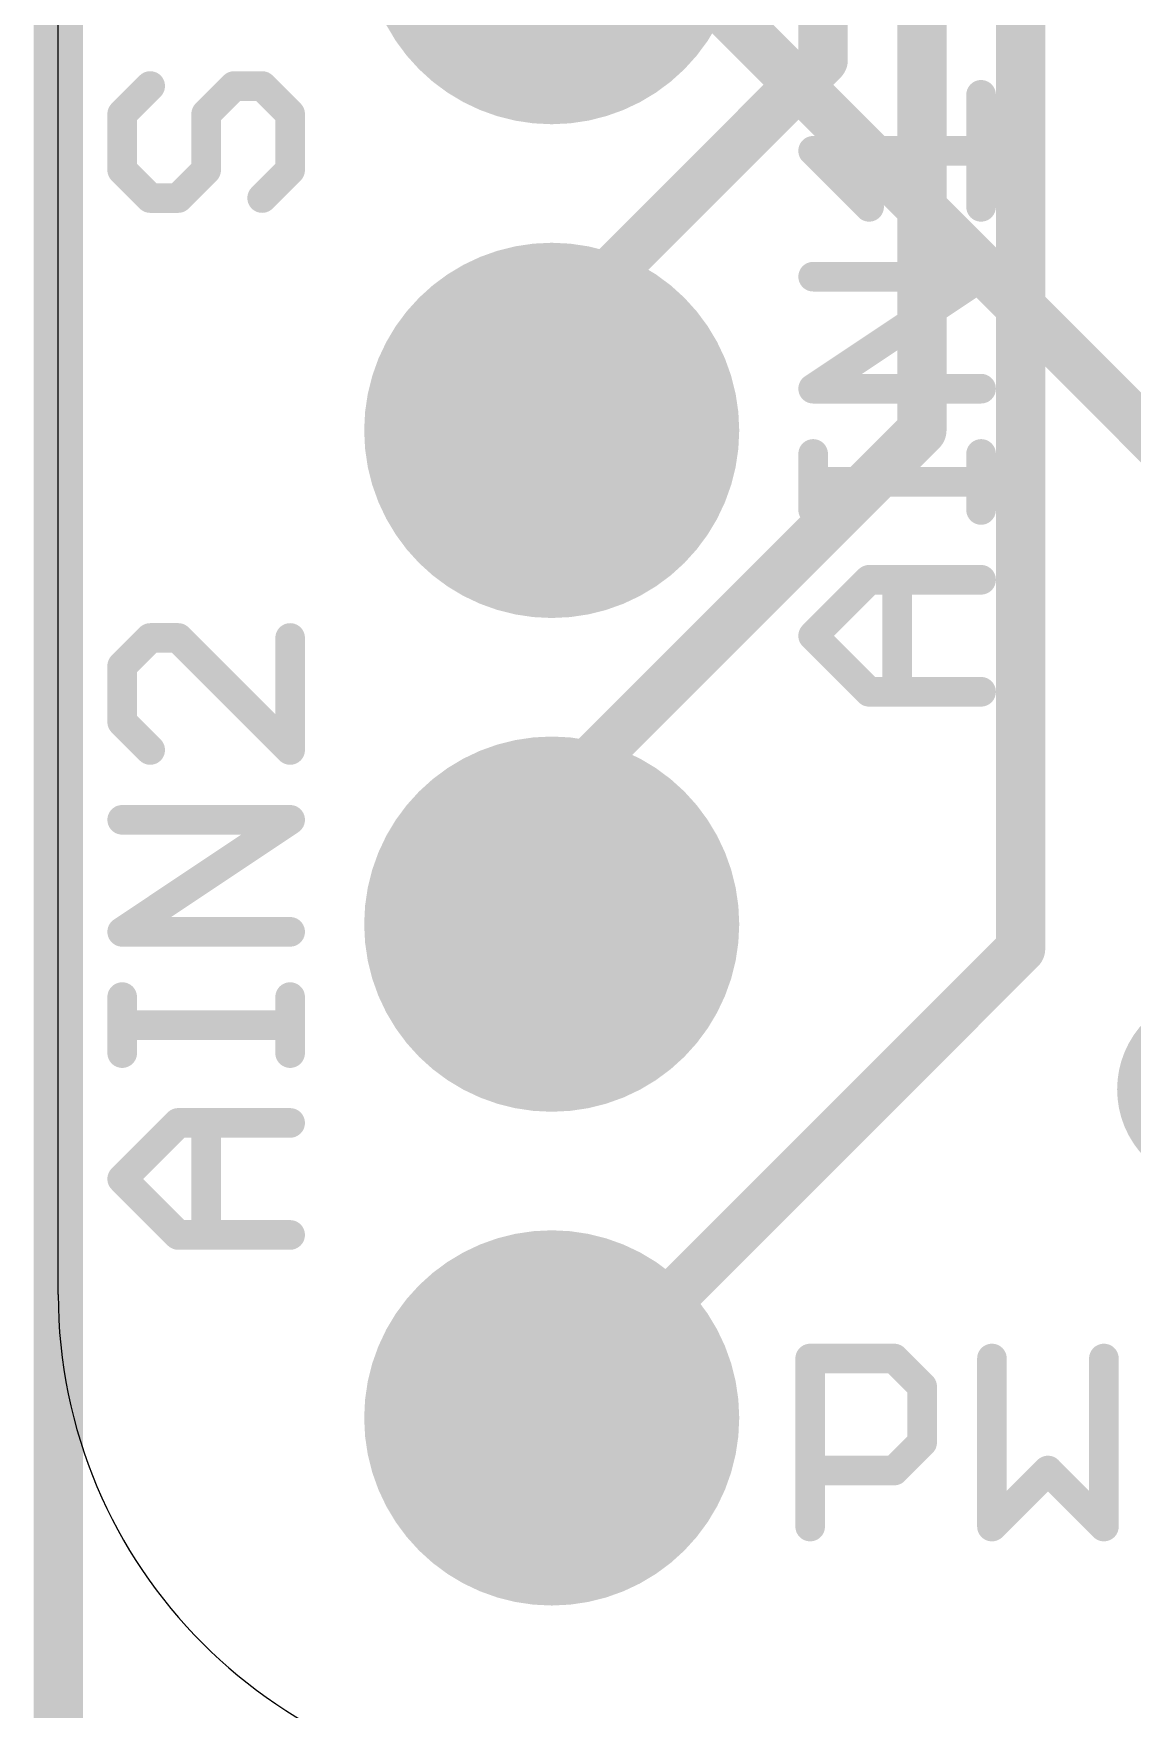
# Model space of a CAD drawing. Extents: x -5.2 to 31.1, y -9.3 to 38.1.
# Drawn here: x -0.13 to 5.53, y 0.41 to 9.03 of the extents above; entities that cross this region are included whole.
import ezdxf

# ---------------------------------------------------------------- set-up
doc = ezdxf.new("R2010")
doc.units = 0
for name, color, linetype in [('1', 12, 'CONTINUOUS'), ('16', 132, 'CONTINUOUS'), ('17', 110, 'CONTINUOUS'), ('20', 53, 'CONTINUOUS'), ('21', 40, 'CONTINUOUS'), ('47', 253, 'CONTINUOUS')]:
    doc.layers.add(name, color=color, linetype=linetype)

# ---------------------------------------------------------------- blocks, each defined once
blk = doc.blocks.new('PIE')
at = {"const_width": 0.5}
blk.add_lwpolyline([(0, -0.25, 1), (0, 0.25, 1), (0, -0.25)], format="xyb", dxfattribs=at)
blk = doc.blocks.new('ROUNDP')
at = {"const_width": 0.5}
blk.add_lwpolyline([(0, -0.25, 1), (0, 0.25, 1), (0, -0.25)], format="xyb", dxfattribs=at)

msp = doc.modelspace()

# ---------------------------------------------------------------- linework, layer by layer
at = {"layer": '1', "const_width": 0.254}
for points in [[(3.937, 10.795), (3.937, 8.89)], [(4.445, 10.541), (4.445, 6.985)], [(4.953, 10.287), (4.953, 4.318)], [(3.937, 8.89), (2.54, 7.493)], [(2.54, 7.493), (2.54, 6.985)], [(4.445, 6.985), (2.54, 5.08)], [(2.54, 5.08), (2.54, 4.445)], [(4.953, 4.318), (2.54, 1.905)]]:
    msp.add_lwpolyline(points, dxfattribs=at)
at = {"layer": '1', "const_width": 0.127}
for points in [[(3.9819, 8.8451, 1), (3.8921, 8.9349)], [(3.8735, 8.89, 1), (4.0005, 8.89)], [(2.6035, 7.493, 1), (2.4765, 7.493)], [(2.4951, 7.5379, 1), (2.5849, 7.4481)], [(4.4899, 6.9401, 1), (4.4001, 7.0299)], [(2.4765, 6.985, 1), (2.6035, 6.985)], [(4.3815, 6.985, 1), (4.5085, 6.985)], [(2.6035, 5.08, 1), (2.4765, 5.08)], [(2.4951, 5.1249, 1), (2.5849, 5.0351)], [(2.4765, 4.445, 1), (2.6035, 4.445)], [(4.9979, 4.2731, 1), (4.9081, 4.3629)], [(4.8895, 4.318, 1), (5.0165, 4.318)], [(2.4951, 1.9499, 1), (2.5849, 1.8601)]]:
    msp.add_lwpolyline(points, format="xyb", dxfattribs=at)
at = {"layer": '16', "const_width": 0.254}
for points in [[(0, 0), (0, 26.73)], [(3.048, 9.525), (8.255, 4.318)]]:
    msp.add_lwpolyline(points, dxfattribs=at)
at = {"layer": '20'}
msp.add_line((0, 2.54), (0, 24.13), dxfattribs=at)
msp.add_arc((2.54, 2.54), 2.54, 180, 270, dxfattribs=at)
at = {"layer": '21', "const_width": 0.1524}
for points in [[(0.4735, 8.7564), (0.3295, 8.6124)], [(0.7616, 8.6124), (0.9057, 8.7564)], [(0.9057, 8.7564), (1.0497, 8.7564)], [(1.0497, 8.7564), (1.1938, 8.6124)], [(4.7498, 8.1349), (4.7498, 8.7111)], [(0.3295, 8.6124), (0.3295, 8.3243)], [(0.7616, 8.3243), (0.7616, 8.6124)], [(1.1938, 8.6124), (1.1938, 8.3243)], [(4.1736, 8.1349), (3.8855, 8.423)], [(3.8855, 8.423), (4.7498, 8.423)], [(0.3295, 8.3243), (0.4735, 8.1802)], [(0.6176, 8.1802), (0.7616, 8.3243)], [(1.1938, 8.3243), (1.0497, 8.1802)], [(0.4735, 8.1802), (0.6176, 8.1802)], [(3.8855, 7.1994), (4.7498, 7.7756)], [(4.7498, 7.7756), (3.8855, 7.7756)], [(4.7498, 7.1994), (3.8855, 7.1994)], [(3.8855, 6.5757), (3.8855, 6.8638)], [(4.7498, 6.5757), (4.7498, 6.8638)], [(4.7498, 6.7198), (3.8855, 6.7198)], [(3.8855, 5.9283), (4.1736, 6.2164)], [(4.1736, 6.2164), (4.7498, 6.2164)], [(4.3176, 5.6402), (4.3176, 6.2164)], [(0.4735, 5.9171), (0.3295, 5.7731)], [(0.6176, 5.9171), (0.4735, 5.9171)], [(1.1938, 5.3409), (0.6176, 5.9171)], [(1.1938, 5.9171), (1.1938, 5.3409)], [(4.1736, 5.6402), (3.8855, 5.9283)], [(0.3295, 5.7731), (0.3295, 5.485)], [(4.7498, 5.6402), (4.1736, 5.6402)], [(0.3295, 5.485), (0.4735, 5.3409)], [(0.3295, 4.4054), (1.1938, 4.9816)], [(1.1938, 4.9816), (0.3295, 4.9816)], [(1.1938, 4.4054), (0.3295, 4.4054)], [(0.3295, 3.7817), (0.3295, 4.0698)], [(1.1938, 3.7817), (1.1938, 4.0698)], [(1.1938, 3.9258), (0.3295, 3.9258)], [(0.3295, 3.1343), (0.6176, 3.4224)], [(0.6176, 3.4224), (1.1938, 3.4224)], [(0.7616, 2.8462), (0.7616, 3.4224)], [(0.6176, 2.8462), (0.3295, 3.1343)], [(1.1938, 2.8462), (0.6176, 2.8462)], [(3.8702, 1.3462), (3.8702, 2.2105)], [(3.8702, 2.2105), (4.3024, 2.2105)], [(4.3024, 2.2105), (4.4464, 2.0665)], [(4.8057, 2.2105), (4.8057, 1.3462)], [(5.3819, 1.3462), (5.3819, 2.2105)], [(4.4464, 2.0665), (4.4464, 1.7784)], [(4.4464, 1.7784), (4.3024, 1.6343)], [(4.3024, 1.6343), (3.8702, 1.6343)], [(4.8057, 1.3462), (5.0938, 1.6343)], [(5.0938, 1.6343), (5.3819, 1.3462)]]:
    msp.add_lwpolyline(points, dxfattribs=at)
at = {"layer": '21', "const_width": 0.0762}
for points in [[(0.5005, 8.7295, 1), (0.4466, 8.7834)], [(0.9057, 8.7945, 1), (0.9057, 8.7183)], [(0.9326, 8.7295, 1), (0.8787, 8.7834)], [(1.0767, 8.7834, 1), (1.0228, 8.7295)], [(1.0497, 8.7183, 1), (1.0497, 8.7945)], [(4.7879, 8.7111, 1), (4.7117, 8.7111)], [(0.3025, 8.6393, 1), (0.3564, 8.5854)], [(0.3676, 8.6124, 1), (0.2914, 8.6124)], [(0.7997, 8.6124, 1), (0.7235, 8.6124)], [(0.7347, 8.6393, 1), (0.7886, 8.5854)], [(1.2319, 8.6124, 1), (1.1557, 8.6124)], [(1.1669, 8.5854, 1), (1.2207, 8.6393)], [(3.9124, 8.45, 1), (3.8585, 8.3961)], [(3.8855, 8.4611, 1), (3.8855, 8.3849)], [(4.7498, 8.3849, 1), (4.7498, 8.4611)], [(0.3564, 8.3512, 1), (0.3025, 8.2973)], [(0.7886, 8.2973, 1), (0.7347, 8.3512)], [(1.2207, 8.2973, 1), (1.1669, 8.3512)], [(0.2914, 8.3243, 1), (0.3676, 8.3243)], [(0.7235, 8.3243, 1), (0.7997, 8.3243)], [(1.1557, 8.3243, 1), (1.2319, 8.3243)], [(0.4735, 8.2183, 1), (0.4735, 8.1421)], [(0.4466, 8.1533, 1), (0.5005, 8.2071)], [(0.5906, 8.2071, 1), (0.6445, 8.1533)], [(0.6176, 8.1421, 1), (0.6176, 8.2183)], [(1.0228, 8.2071, 1), (1.0767, 8.1533)], [(4.1466, 8.108, 1), (4.2005, 8.1619)], [(4.7117, 8.1349, 1), (4.7879, 8.1349)], [(3.8855, 7.8137, 1), (3.8855, 7.7375)], [(4.7709, 7.7439, 1), (4.7287, 7.8073)], [(4.7498, 7.7375, 1), (4.7498, 7.8137)], [(3.8643, 7.2311, 1), (3.9066, 7.1677)], [(3.8855, 7.2375, 1), (3.8855, 7.1613)], [(4.7498, 7.1613, 1), (4.7498, 7.2375)], [(3.9236, 6.8638, 1), (3.8474, 6.8638)], [(4.7879, 6.8638, 1), (4.7117, 6.8638)], [(3.8855, 6.7579, 1), (3.8855, 6.6817)], [(4.7498, 6.6817, 1), (4.7498, 6.7579)], [(3.8474, 6.5757, 1), (3.9236, 6.5757)], [(4.7117, 6.5757, 1), (4.7879, 6.5757)], [(4.1736, 6.2545, 1), (4.1736, 6.1783)], [(4.2005, 6.1895, 1), (4.1466, 6.2434)], [(4.3557, 6.2164, 1), (4.2795, 6.2164)], [(4.7498, 6.1783, 1), (4.7498, 6.2545)], [(0.4735, 5.9552, 1), (0.4735, 5.879)], [(0.5005, 5.8902, 1), (0.4466, 5.9441)], [(0.6445, 5.9441, 1), (0.5906, 5.8902)], [(0.6176, 5.879, 1), (0.6176, 5.9552)], [(1.2319, 5.9171, 1), (1.1557, 5.9171)], [(3.9124, 5.9553, 1), (3.8585, 5.9014)], [(3.8585, 5.9553, 1), (3.9124, 5.9014)], [(0.3025, 5.8, 1), (0.3564, 5.7461)], [(0.3676, 5.7731, 1), (0.2914, 5.7731)], [(4.1736, 5.6783, 1), (4.1736, 5.6021)], [(4.1466, 5.6133, 1), (4.2005, 5.6671)], [(4.7498, 5.6021, 1), (4.7498, 5.6783)], [(4.2795, 5.6402, 1), (4.3557, 5.6402)], [(0.3564, 5.5119, 1), (0.3025, 5.458)], [(0.2914, 5.485, 1), (0.3676, 5.485)], [(0.4466, 5.314, 1), (0.5005, 5.3679)], [(1.1557, 5.3409, 1), (1.2319, 5.3409)], [(1.1669, 5.314, 1), (1.2207, 5.3679)], [(0.3295, 5.0197, 1), (0.3295, 4.9435)], [(1.2149, 4.9499, 1), (1.1727, 5.0133)], [(1.1938, 4.9435, 1), (1.1938, 5.0197)], [(0.3083, 4.4371, 1), (0.3506, 4.3737)], [(0.3295, 4.4435, 1), (0.3295, 4.3673)], [(1.1938, 4.3673, 1), (1.1938, 4.4435)], [(0.3676, 4.0698, 1), (0.2914, 4.0698)], [(1.2319, 4.0698, 1), (1.1557, 4.0698)], [(0.3295, 3.9639, 1), (0.3295, 3.8877)], [(1.1938, 3.8877, 1), (1.1938, 3.9639)], [(0.2914, 3.7817, 1), (0.3676, 3.7817)], [(1.1557, 3.7817, 1), (1.2319, 3.7817)], [(0.6176, 3.4605, 1), (0.6176, 3.3843)], [(0.6445, 3.3955, 1), (0.5906, 3.4494)], [(0.7997, 3.4224, 1), (0.7235, 3.4224)], [(1.1938, 3.3843, 1), (1.1938, 3.4605)], [(0.3564, 3.1613, 1), (0.3025, 3.1074)], [(0.3025, 3.1613, 1), (0.3564, 3.1074)], [(0.6176, 2.8843, 1), (0.6176, 2.8081)], [(0.5906, 2.8193, 1), (0.6445, 2.8731)], [(0.7235, 2.8462, 1), (0.7997, 2.8462)], [(1.1938, 2.8081, 1), (1.1938, 2.8843)], [(3.9083, 2.2105, 1), (3.8321, 2.2105)], [(3.8702, 2.2486, 1), (3.8702, 2.1724)], [(4.3293, 2.2375, 1), (4.2754, 2.1836)], [(4.3024, 2.1724, 1), (4.3024, 2.2486)], [(4.8438, 2.2105, 1), (4.7676, 2.2105)], [(5.42, 2.2105, 1), (5.3438, 2.2105)], [(4.4845, 2.0665, 1), (4.4083, 2.0665)], [(4.4195, 2.0395, 1), (4.4734, 2.0934)], [(4.4083, 1.7784, 1), (4.4845, 1.7784)], [(4.4734, 1.7514, 1), (4.4195, 1.8053)], [(3.8702, 1.6724, 1), (3.8702, 1.5962)], [(4.2754, 1.6613, 1), (4.3293, 1.6074)], [(4.3024, 1.5962, 1), (4.3024, 1.6724)], [(5.1208, 1.6613, 1), (5.0669, 1.6074)], [(5.1208, 1.6074, 1), (5.0669, 1.6613)], [(3.8321, 1.3462, 1), (3.9083, 1.3462)], [(4.7676, 1.3462, 1), (4.8438, 1.3462)], [(4.7788, 1.3731, 1), (4.8327, 1.3193)], [(5.3438, 1.3462, 1), (5.42, 1.3462)], [(5.355, 1.3193, 1), (5.4089, 1.3731)]]:
    msp.add_lwpolyline(points, format="xyb", dxfattribs=at)
at = {"layer": '47', "const_width": 0.13}
for points in [[(0.0254, 17.1704), (0.0254, -9.189)], [(0, 8.128), (0, -5.1504)]]:
    msp.add_lwpolyline(points, dxfattribs=at)
at = {"layer": '47', "const_width": 0.065}
msp.add_lwpolyline([(0.0325, 8.128, 1), (-0.0325, 8.128)], format="xyb", dxfattribs=at)

# ---------------------------------------------------------------- block references
at = {"layer": '1'}
msp.add_blockref('PIE', (5.95, 3.595), dxfattribs=at)
at = {"layer": '17', "xscale": 1.9304, "yscale": 1.9304}
for p in [(2.54, 9.525), (2.54, 9.525), (2.54, 6.985), (2.54, 6.985), (2.54, 4.445), (2.54, 4.445), (2.54, 1.905), (2.54, 1.905)]:
    msp.add_blockref('ROUNDP', p, dxfattribs=at)

doc.saveas('drawing.dxf')
